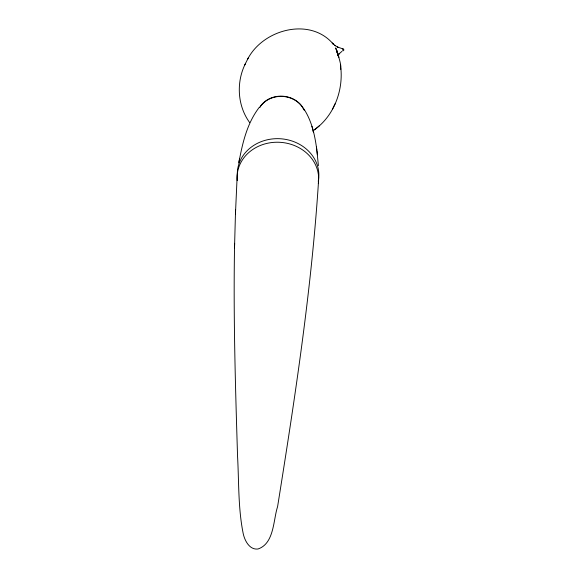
<?xml version="1.0" encoding="UTF-8"?>
<svg xmlns="http://www.w3.org/2000/svg" width="578" height="578" viewBox="0 0 578 578"><rect width="100%" height="100%" fill="white"/><g stroke="black" fill="none" stroke-linecap="round" stroke-linejoin="round"><path stroke-width="0.87" d="M234.646 243.309L234.524 247.825C233.339 317.387 235.405 386.949 237.565 456.468C238.989 482.189 238.064 508.308 243.222 533.66C244.696 540.567 249.523 550.083 257.976 549.006C274.348 543.537 273.221 519.832 277.584 506.682C294.809 398.907 311.434 290.806 318.492 181.81M235.448 214.142L237.24 174.375M234.524 247.825L235.571 209.503M238.801 162.974C242.377 143.619 246.936 123.381 259.182 107.472M238.916 162.252L239.595 158.451M338.152 54.845L337.798 55.813L337.971 55.372M245.592 63.291C236.099 81.773 237.269 105.586 249.617 122.5M247.391 59.678C262.477 29.305 310.451 16.35 333.622 44.52L332.206 43.032L335.45 45.785L334.662 45.272L337.964 47.223L337.501 47.006L343.188 49M333.773 106.46L335.132 103.722M244.747 64.996L248.237 57.973M332.495 109.032L333.347 107.472M338.029 55.481L339.496 53.292L338.853 54.086L341.93 51.363M319.345 125.787L312.857 131.148M316.339 128.345L314.959 129.385C334.07 115.477 343.346 90.573 340.782 67.395C341.612 62.301 330.327 33.264 338.961 57.33M303.912 108.982C311.976 121.257 315.024 136.032 316.874 150.388M337.126 52.006L336.62 50.279L337.133 51.68M336.822 50.878L337.588 54.202M313.644 132.521L311.925 126.3M337.379 52.873L337.306 52.453L337.566 54.057M316.99 151.393L318.406 165.662M316.455 147.079L317.416 154.767M340.435 64.418L340.789 69.396M340.464 64.83L340.63 67.113M342.429 49.26A0.896 0.802 84 0 1 343.534 49.188A0.896 0.802 84 0 1 343.672 50.416A0.896 0.802 84 0 1 342.581 50.597M259.674 107.421A24.551 21.646 4.2 0 1 282.801 96.201A24.551 21.646 4.2 0 1 304.31 110.355M237.233 180.632A40.807 35.85 3.4 0 1 278.813 142.253A40.807 35.85 3.4 0 1 318.297 183.363M237.291 173.935A40.807 35.85 3.4 0 1 281.688 138.85A40.807 35.85 3.4 0 1 318.232 181.333M260.028 107.067A24.551 21.574 3.4 0 1 282.375 96.418A24.551 21.574 3.4 0 1 303.66 109.17"/></g></svg>
